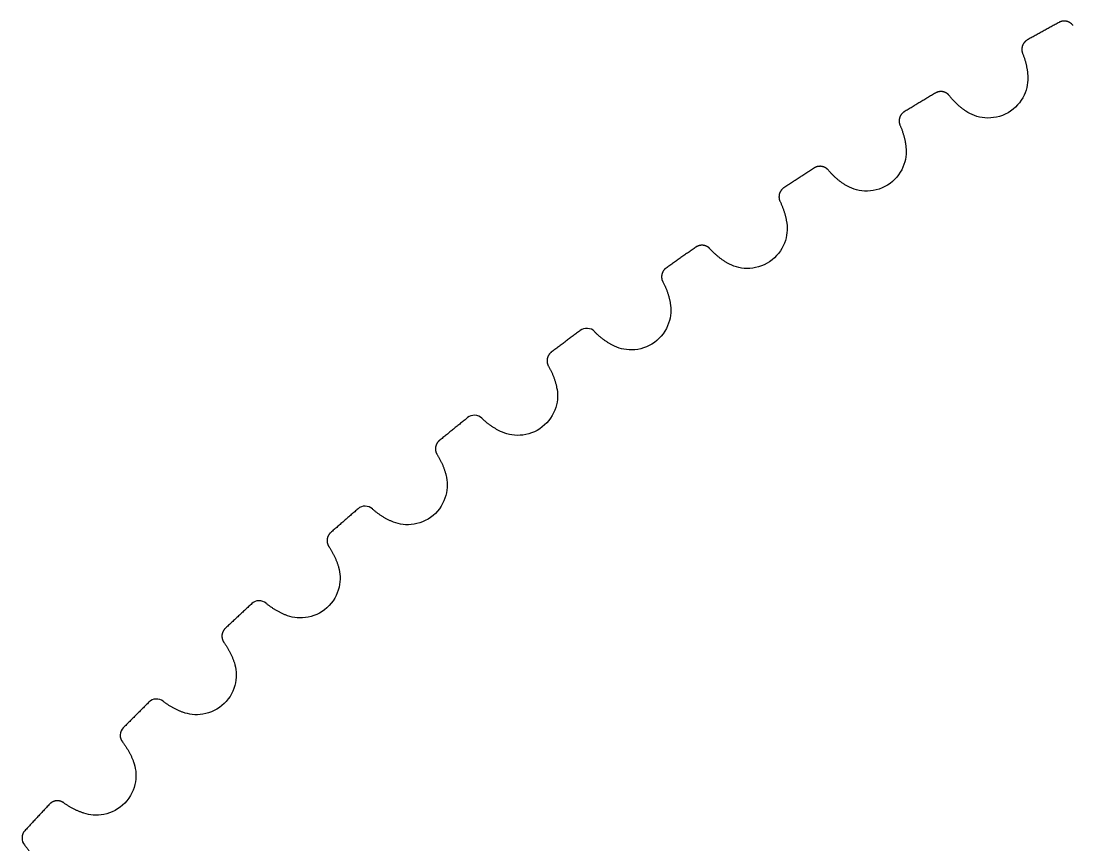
# Model space of a CAD drawing. Extents: x -57 to 57, y -57 to 57.
# Drawn here: x -41.94 to -27.24, y 38.52 to 50.03 of the extents above; entities that cross this region are included whole.
import ezdxf

# ---------------------------------------------------------------- set-up
doc = ezdxf.new("R2010")
doc.units = 0
doc.layers.add('Cut', color=7, linetype='CONTINUOUS')

msp = doc.modelspace()

# ---------------------------------------------------------------- linework, layer by layer
at = {"layer": 'Cut'}
for p, q in [((-27.4319, 50.0125), (-27.4319, 50.0125, 3)), ((-27.4319, 50.0125), (-27.4319, 50.0125, 3)), ((-27.238, 49.9686), (-27.238, 49.9686, 3)), ((-27.238, 49.9686), (-27.238, 49.9686, 3)), ((-27.8763, 49.7662), (-27.8763, 49.7662, 3)), ((-27.8763, 49.7662), (-27.8763, 49.7662, 3)), ((-27.9418, 49.5785), (-27.9418, 49.5785, 3)), ((-27.9418, 49.5785), (-27.9418, 49.5785, 3)), ((-27.8697, 49.2696), (-27.8697, 49.2696, 3)), ((-27.8697, 49.2696), (-27.8697, 49.2696, 3)), ((-29.1606, 49.0247), (-29.1606, 49.0247, 3)), ((-29.1606, 49.0247), (-29.1606, 49.0247, 3)), ((-28.9653, 48.9876), (-28.9653, 48.9876, 3)), ((-28.9653, 48.9876), (-28.9653, 48.9876, 3)), ((-29.5962, 48.763), (-29.5962, 48.763, 3)), ((-29.5962, 48.763), (-29.5962, 48.763, 3)), ((-28.7338, 48.7707), (-28.7338, 48.7707, 3)), ((-28.7338, 48.7707), (-28.7338, 48.7707, 3)), ((-29.6551, 48.5731), (-29.6551, 48.5731, 3)), ((-29.6551, 48.5731), (-29.6551, 48.5731, 3)), ((-29.5723, 48.2669), (-29.5723, 48.2669, 3)), ((-29.5723, 48.2669), (-29.5723, 48.2669, 3)), ((-30.8538, 47.9772), (-30.8538, 47.9772, 3)), ((-30.8538, 47.9772), (-30.8538, 47.9772, 3)), ((-30.6573, 47.9469), (-30.6573, 47.9469, 3)), ((-30.6573, 47.9469), (-30.6573, 47.9469, 3)), ((-31.2799, 47.7004), (-31.2799, 47.7004, 3)), ((-31.2799, 47.7004), (-31.2799, 47.7004, 3)), ((-30.4184, 47.7382), (-30.4184, 47.7382, 3)), ((-30.4184, 47.7382), (-30.4184, 47.7382, 3)), ((-31.3322, 47.5086), (-31.3322, 47.5086, 3)), ((-31.3322, 47.5086), (-31.3322, 47.5086, 3)), ((-31.2387, 47.2055), (-31.2387, 47.2055, 3)), ((-31.2387, 47.2055), (-31.2387, 47.2055, 3)), ((-32.5094, 46.8712), (-32.5094, 46.8712, 3)), ((-32.5094, 46.8712), (-32.5094, 46.8712, 3)), ((-32.312, 46.8478), (-32.312, 46.8478, 3)), ((-32.312, 46.8478), (-32.312, 46.8478, 3)), ((-32.0659, 46.6475), (-32.0659, 46.6475, 3)), ((-32.0659, 46.6475), (-32.0659, 46.6475, 3)), ((-32.9256, 46.5797), (-32.9256, 46.5797, 3)), ((-32.9256, 46.5797), (-32.9256, 46.5797, 3)), ((-32.9711, 46.3862), (-32.9711, 46.3862, 3)), ((-32.9711, 46.3862), (-32.9711, 46.3862, 3)), ((-32.8671, 46.0865), (-32.8671, 46.0865, 3)), ((-32.8671, 46.0865), (-32.8671, 46.0865, 3)), ((-34.1254, 45.708), (-34.1254, 45.708, 3)), ((-34.1254, 45.708), (-34.1254, 45.708, 3)), ((-33.9272, 45.6915), (-33.9272, 45.6915, 3)), ((-33.9272, 45.6915), (-33.9272, 45.6915, 3)), ((-33.6743, 45.5), (-33.6743, 45.5, 3)), ((-33.6743, 45.5), (-33.6743, 45.5, 3)), ((-34.5312, 45.4022), (-34.5312, 45.4022, 3)), ((-34.5312, 45.4022), (-34.5312, 45.4022, 3)), ((-34.5699, 45.2073), (-34.5699, 45.2073, 3)), ((-34.5699, 45.2073), (-34.5699, 45.2073, 3)), ((-34.4555, 44.9114), (-34.4555, 44.9114, 3)), ((-34.4555, 44.9114), (-34.4555, 44.9114, 3)), ((-35.6998, 44.4892), (-35.6998, 44.4892, 3)), ((-35.6998, 44.4892), (-35.6998, 44.4892, 3)), ((-35.5012, 44.4797), (-35.5012, 44.4797, 3)), ((-35.5012, 44.4797), (-35.5012, 44.4797, 3)), ((-35.2418, 44.2971), (-35.2418, 44.2971, 3)), ((-35.2418, 44.2971), (-35.2418, 44.2971, 3)), ((-36.0946, 44.1695), (-36.0946, 44.1695, 3)), ((-36.0946, 44.1695), (-36.0946, 44.1695, 3)), ((-36.1266, 43.9732), (-36.1266, 43.9732, 3)), ((-36.1266, 43.9732), (-36.1266, 43.9732, 3)), ((-36.0019, 43.6815), (-36.0019, 43.6815, 3)), ((-36.0019, 43.6815), (-36.0019, 43.6815, 3)), ((-37.2307, 43.2162), (-37.2307, 43.2162, 3)), ((-37.2307, 43.2162), (-37.2307, 43.2162, 3)), ((-37.0319, 43.2136), (-37.0319, 43.2136, 3)), ((-37.0319, 43.2136), (-37.0319, 43.2136, 3)), ((-36.7662, 43.0402), (-36.7662, 43.0402, 3)), ((-36.7662, 43.0402), (-36.7662, 43.0402, 3)), ((-37.6141, 42.8829), (-37.6141, 42.8829, 3)), ((-37.6141, 42.8829), (-37.6141, 42.8829, 3)), ((-37.6392, 42.6857), (-37.6392, 42.6857, 3)), ((-37.6392, 42.6857), (-37.6392, 42.6857, 3)), ((-37.5044, 42.3985), (-37.5044, 42.3985, 3)), ((-37.5044, 42.3985), (-37.5044, 42.3985, 3)), ((-38.7162, 41.8906), (-38.7162, 41.8906, 3)), ((-38.7162, 41.8906), (-38.7162, 41.8906, 3)), ((-38.5174, 41.8949), (-38.5174, 41.8949, 3)), ((-38.5174, 41.8949), (-38.5174, 41.8949, 3)), ((-38.2459, 41.7308), (-38.2459, 41.7308, 3)), ((-38.2459, 41.7308), (-38.2459, 41.7308, 3)), ((-39.0878, 41.544), (-39.0878, 41.544, 3)), ((-39.0878, 41.544), (-39.0878, 41.544, 3)), ((-39.106, 41.3461), (-39.106, 41.3461, 3)), ((-39.106, 41.3461), (-39.106, 41.3461, 3)), ((-38.9613, 41.0638), (-38.9613, 41.0638, 3)), ((-38.9613, 41.0638), (-38.9613, 41.0638, 3)), ((-40.1546, 40.5139), (-40.1546, 40.5139, 3)), ((-40.1546, 40.5139), (-40.1546, 40.5139, 3)), ((-39.9561, 40.5251), (-39.9561, 40.5251, 3)), ((-39.9561, 40.5251), (-39.9561, 40.5251, 3)), ((-39.679, 40.3707), (-39.679, 40.3707, 3)), ((-39.679, 40.3707), (-39.679, 40.3707, 3)), ((-40.5139, 40.1546), (-40.5139, 40.1546, 3)), ((-40.5139, 40.1546), (-40.5139, 40.1546, 3)), ((-40.5251, 39.9561), (-40.5251, 39.9561, 3)), ((-40.5251, 39.9561), (-40.5251, 39.9561, 3)), ((-40.3707, 39.679), (-40.3707, 39.679, 3)), ((-40.3707, 39.679), (-40.3707, 39.679, 3)), ((-41.544, 39.0878), (-41.544, 39.0878, 3)), ((-41.544, 39.0878), (-41.544, 39.0878, 3)), ((-41.3461, 39.106), (-41.3461, 39.106, 3)), ((-41.3461, 39.106), (-41.3461, 39.106, 3)), ((-41.0638, 38.9613), (-41.0638, 38.9613, 3)), ((-41.0638, 38.9613), (-41.0638, 38.9613, 3)), ((-41.8906, 38.7162), (-41.8906, 38.7162, 3)), ((-41.8906, 38.7162), (-41.8906, 38.7162, 3)), ((-41.8949, 38.5174), (-41.8949, 38.5174, 3)), ((-41.8949, 38.5174), (-41.8949, 38.5174, 3))]:
    msp.add_line(p, q, dxfattribs=at)
for points, degree in [([(-27.4319, 50.0125), (-27.8763, 49.7662)], 1), ([(-27.4319, 50.0125, 3), (-27.8763, 49.7662, 3)], 1), ([(-27.4319, 50.0125), (-27.8763, 49.7662)], 1), ([(-27.4319, 50.0125, 3), (-27.8763, 49.7662, 3)], 1), ([(-27.9418, 49.5785), (-27.8812, 49.4298), (-27.8697, 49.2696)], 2), ([(-27.9418, 49.5785, 3), (-27.8812, 49.4298, 3), (-27.8697, 49.2696, 3)], 2), ([(-27.9418, 49.5785), (-27.8812, 49.4298), (-27.8697, 49.2696)], 2), ([(-27.9418, 49.5785, 3), (-27.8812, 49.4298, 3), (-27.8697, 49.2696, 3)], 2), ([(-29.1606, 49.0247), (-29.5962, 48.763)], 1), ([(-29.1606, 49.0247, 3), (-29.5962, 48.763, 3)], 1), ([(-29.1606, 49.0247), (-29.5962, 48.763)], 1), ([(-29.1606, 49.0247, 3), (-29.5962, 48.763, 3)], 1), ([(-28.7338, 48.7707), (-28.8669, 48.8607), (-28.9653, 48.9876)], 2), ([(-28.7338, 48.7707, 3), (-28.8669, 48.8607, 3), (-28.9653, 48.9876, 3)], 2), ([(-28.7338, 48.7707), (-28.8669, 48.8607), (-28.9653, 48.9876)], 2), ([(-28.7338, 48.7707, 3), (-28.8669, 48.8607, 3), (-28.9653, 48.9876, 3)], 2), ([(-29.6551, 48.5731), (-29.5893, 48.4266), (-29.5723, 48.2669)], 2), ([(-29.6551, 48.5731, 3), (-29.5893, 48.4266, 3), (-29.5723, 48.2669, 3)], 2), ([(-29.6551, 48.5731), (-29.5893, 48.4266), (-29.5723, 48.2669)], 2), ([(-29.6551, 48.5731, 3), (-29.5893, 48.4266, 3), (-29.5723, 48.2669, 3)], 2), ([(-30.8538, 47.9772), (-31.2799, 47.7004)], 1), ([(-30.8538, 47.9772, 3), (-31.2799, 47.7004, 3)], 1), ([(-30.8538, 47.9772), (-31.2799, 47.7004)], 1), ([(-30.8538, 47.9772, 3), (-31.2799, 47.7004, 3)], 1), ([(-30.4184, 47.7382), (-30.5545, 47.8235), (-30.6573, 47.9469)], 2), ([(-30.4184, 47.7382, 3), (-30.5545, 47.8235, 3), (-30.6573, 47.9469, 3)], 2), ([(-30.4184, 47.7382), (-30.5545, 47.8235), (-30.6573, 47.9469)], 2), ([(-30.4184, 47.7382, 3), (-30.5545, 47.8235, 3), (-30.6573, 47.9469, 3)], 2), ([(-31.3322, 47.5086), (-31.2613, 47.3645), (-31.2387, 47.2055)], 2), ([(-31.3322, 47.5086, 3), (-31.2613, 47.3645, 3), (-31.2387, 47.2055, 3)], 2), ([(-31.3322, 47.5086), (-31.2613, 47.3645), (-31.2387, 47.2055)], 2), ([(-31.3322, 47.5086, 3), (-31.2613, 47.3645, 3), (-31.2387, 47.2055, 3)], 2), ([(-32.5094, 46.8712), (-32.9256, 46.5797)], 1), ([(-32.5094, 46.8712, 3), (-32.9256, 46.5797, 3)], 1), ([(-32.5094, 46.8712), (-32.9256, 46.5797)], 1), ([(-32.5094, 46.8712, 3), (-32.9256, 46.5797, 3)], 1), ([(-32.0659, 46.6475), (-32.2049, 46.728), (-32.312, 46.8478)], 2), ([(-32.0659, 46.6475, 3), (-32.2049, 46.728, 3), (-32.312, 46.8478, 3)], 2), ([(-32.0659, 46.6475), (-32.2049, 46.728), (-32.312, 46.8478)], 2), ([(-32.0659, 46.6475, 3), (-32.2049, 46.728, 3), (-32.312, 46.8478, 3)], 2), ([(-32.9711, 46.3862), (-32.8952, 46.2446), (-32.8671, 46.0865)], 2), ([(-32.9711, 46.3862, 3), (-32.8952, 46.2446, 3), (-32.8671, 46.0865, 3)], 2), ([(-32.9711, 46.3862), (-32.8952, 46.2446), (-32.8671, 46.0865)], 2), ([(-32.9711, 46.3862, 3), (-32.8952, 46.2446, 3), (-32.8671, 46.0865, 3)], 2), ([(-33.9272, 45.6915), (-33.9711, 45.7446), (-34.0733, 45.7531), (-34.1254, 45.708)], 3), ([(-33.9272, 45.6915, 3), (-33.9711, 45.7446, 3), (-34.0733, 45.7531, 3), (-34.1254, 45.708, 3)], 3), ([(-33.9272, 45.6915), (-33.9711, 45.7446), (-34.0733, 45.7531), (-34.1254, 45.708)], 3), ([(-33.9272, 45.6915, 3), (-33.9711, 45.7446, 3), (-34.0733, 45.7531, 3), (-34.1254, 45.708, 3)], 3), ([(-34.1254, 45.708), (-34.5312, 45.4022)], 1), ([(-34.1254, 45.708, 3), (-34.5312, 45.4022, 3)], 1), ([(-34.1254, 45.708), (-34.5312, 45.4022)], 1), ([(-34.1254, 45.708, 3), (-34.5312, 45.4022, 3)], 1), ([(-33.6743, 45.5), (-33.8161, 45.5756), (-33.9272, 45.6915)], 2), ([(-33.6743, 45.5, 3), (-33.8161, 45.5756, 3), (-33.9272, 45.6915, 3)], 2), ([(-33.6743, 45.5), (-33.8161, 45.5756), (-33.9272, 45.6915)], 2), ([(-33.6743, 45.5, 3), (-33.8161, 45.5756, 3), (-33.9272, 45.6915, 3)], 2), ([(-34.5699, 45.2073), (-34.4891, 45.0684), (-34.4555, 44.9114)], 2), ([(-34.5699, 45.2073, 3), (-34.4891, 45.0684, 3), (-34.4555, 44.9114, 3)], 2), ([(-34.5699, 45.2073), (-34.4891, 45.0684), (-34.4555, 44.9114)], 2), ([(-34.5699, 45.2073, 3), (-34.4891, 45.0684, 3), (-34.4555, 44.9114, 3)], 2), ([(-35.6998, 44.4892), (-36.0946, 44.1695)], 1), ([(-35.6998, 44.4892, 3), (-36.0946, 44.1695, 3)], 1), ([(-35.6998, 44.4892), (-36.0946, 44.1695)], 1), ([(-35.6998, 44.4892, 3), (-36.0946, 44.1695, 3)], 1), ([(-35.5012, 44.4797), (-35.5469, 44.5312), (-35.6493, 44.5361), (-35.6998, 44.4892)], 3), ([(-35.5012, 44.4797, 3), (-35.5469, 44.5312, 3), (-35.6493, 44.5361, 3), (-35.6998, 44.4892, 3)], 3), ([(-35.5012, 44.4797), (-35.5469, 44.5312), (-35.6493, 44.5361), (-35.6998, 44.4892)], 3), ([(-35.5012, 44.4797, 3), (-35.5469, 44.5312, 3), (-35.6493, 44.5361, 3), (-35.6998, 44.4892, 3)], 3), ([(-35.2418, 44.2971), (-35.386, 44.3677), (-35.5012, 44.4797)], 2), ([(-35.2418, 44.2971, 3), (-35.386, 44.3677, 3), (-35.5012, 44.4797, 3)], 2), ([(-35.2418, 44.2971), (-35.386, 44.3677), (-35.5012, 44.4797)], 2), ([(-35.2418, 44.2971, 3), (-35.386, 44.3677, 3), (-35.5012, 44.4797, 3)], 2), ([(-36.1266, 43.9732), (-36.041, 43.8373), (-36.0019, 43.6815)], 2), ([(-36.1266, 43.9732, 3), (-36.041, 43.8373, 3), (-36.0019, 43.6815, 3)], 2), ([(-36.1266, 43.9732), (-36.041, 43.8373), (-36.0019, 43.6815)], 2), ([(-36.1266, 43.9732, 3), (-36.041, 43.8373, 3), (-36.0019, 43.6815, 3)], 2), ([(-37.0319, 43.2136), (-37.0793, 43.2635), (-37.1819, 43.2648), (-37.2307, 43.2162)], 3), ([(-37.0319, 43.2136, 3), (-37.0793, 43.2635, 3), (-37.1819, 43.2648, 3), (-37.2307, 43.2162, 3)], 3), ([(-37.0319, 43.2136), (-37.0793, 43.2635), (-37.1819, 43.2648), (-37.2307, 43.2162)], 3), ([(-37.0319, 43.2136, 3), (-37.0793, 43.2635, 3), (-37.1819, 43.2648, 3), (-37.2307, 43.2162, 3)], 3), ([(-37.2307, 43.2162), (-37.6141, 42.8829)], 1), ([(-37.2307, 43.2162, 3), (-37.6141, 42.8829, 3)], 1), ([(-37.2307, 43.2162), (-37.6141, 42.8829)], 1), ([(-37.2307, 43.2162, 3), (-37.6141, 42.8829, 3)], 1), ([(-36.7662, 43.0402), (-36.9129, 43.1057), (-37.0319, 43.2136)], 2), ([(-36.7662, 43.0402, 3), (-36.9129, 43.1057, 3), (-37.0319, 43.2136, 3)], 2), ([(-36.7662, 43.0402), (-36.9129, 43.1057), (-37.0319, 43.2136)], 2), ([(-36.7662, 43.0402, 3), (-36.9129, 43.1057, 3), (-37.0319, 43.2136, 3)], 2), ([(-37.6392, 42.6857), (-37.5489, 42.5528), (-37.5044, 42.3985)], 2), ([(-37.6392, 42.6857, 3), (-37.5489, 42.5528, 3), (-37.5044, 42.3985, 3)], 2), ([(-37.6392, 42.6857), (-37.5489, 42.5528), (-37.5044, 42.3985)], 2), ([(-37.6392, 42.6857, 3), (-37.5489, 42.5528, 3), (-37.5044, 42.3985, 3)], 2), ([(-38.5174, 41.8949), (-38.5666, 41.9431), (-38.6692, 41.9408), (-38.7162, 41.8906)], 3), ([(-38.5174, 41.8949, 3), (-38.5666, 41.9431, 3), (-38.6692, 41.9408, 3), (-38.7162, 41.8906, 3)], 3), ([(-38.5174, 41.8949), (-38.5666, 41.9431), (-38.6692, 41.9408), (-38.7162, 41.8906)], 3), ([(-38.5174, 41.8949, 3), (-38.5666, 41.9431, 3), (-38.6692, 41.9408, 3), (-38.7162, 41.8906, 3)], 3), ([(-38.7162, 41.8906), (-39.0878, 41.544)], 1), ([(-38.7162, 41.8906, 3), (-39.0878, 41.544, 3)], 1), ([(-38.7162, 41.8906), (-39.0878, 41.544)], 1), ([(-38.7162, 41.8906, 3), (-39.0878, 41.544, 3)], 1), ([(-38.2459, 41.7308), (-38.3948, 41.7912), (-38.5174, 41.8949)], 2), ([(-38.2459, 41.7308, 3), (-38.3948, 41.7912, 3), (-38.5174, 41.8949, 3)], 2), ([(-38.2459, 41.7308), (-38.3948, 41.7912), (-38.5174, 41.8949)], 2), ([(-38.2459, 41.7308, 3), (-38.3948, 41.7912, 3), (-38.5174, 41.8949, 3)], 2), ([(-39.106, 41.3461), (-39.0111, 41.2164), (-38.9613, 41.0638)], 2), ([(-39.106, 41.3461, 3), (-39.0111, 41.2164, 3), (-38.9613, 41.0638, 3)], 2), ([(-39.106, 41.3461), (-39.0111, 41.2164), (-38.9613, 41.0638)], 2), ([(-39.106, 41.3461, 3), (-39.0111, 41.2164, 3), (-38.9613, 41.0638, 3)], 2), ([(-40.1546, 40.5139), (-40.5139, 40.1546)], 1), ([(-40.1546, 40.5139, 3), (-40.5139, 40.1546, 3)], 1), ([(-40.1546, 40.5139), (-40.5139, 40.1546)], 1), ([(-40.1546, 40.5139, 3), (-40.5139, 40.1546, 3)], 1), ([(-39.9561, 40.5251), (-40.0069, 40.5716), (-40.1093, 40.5658), (-40.1546, 40.5139)], 3), ([(-39.9561, 40.5251, 3), (-40.0069, 40.5716, 3), (-40.1093, 40.5658, 3), (-40.1546, 40.5139, 3)], 3), ([(-39.9561, 40.5251), (-40.0069, 40.5716), (-40.1093, 40.5658), (-40.1546, 40.5139)], 3), ([(-39.9561, 40.5251, 3), (-40.0069, 40.5716, 3), (-40.1093, 40.5658, 3), (-40.1546, 40.5139, 3)], 3), ([(-39.679, 40.3707), (-39.8299, 40.4258), (-39.9561, 40.5251)], 2), ([(-39.679, 40.3707, 3), (-39.8299, 40.4258, 3), (-39.9561, 40.5251, 3)], 2), ([(-39.679, 40.3707), (-39.8299, 40.4258), (-39.9561, 40.5251)], 2), ([(-39.679, 40.3707, 3), (-39.8299, 40.4258, 3), (-39.9561, 40.5251, 3)], 2), ([(-40.5139, 40.1546), (-40.5658, 40.1093), (-40.5716, 40.0069), (-40.5251, 39.9561)], 3), ([(-40.5139, 40.1546, 3), (-40.5658, 40.1093, 3), (-40.5716, 40.0069, 3), (-40.5251, 39.9561, 3)], 3), ([(-40.5139, 40.1546), (-40.5658, 40.1093), (-40.5716, 40.0069), (-40.5251, 39.9561)], 3), ([(-40.5139, 40.1546, 3), (-40.5658, 40.1093, 3), (-40.5716, 40.0069, 3), (-40.5251, 39.9561, 3)], 3), ([(-40.5251, 39.9561), (-40.4258, 39.8299), (-40.3707, 39.679)], 2), ([(-40.5251, 39.9561, 3), (-40.4258, 39.8299, 3), (-40.3707, 39.679, 3)], 2), ([(-40.5251, 39.9561), (-40.4258, 39.8299), (-40.3707, 39.679)], 2), ([(-40.5251, 39.9561, 3), (-40.4258, 39.8299, 3), (-40.3707, 39.679, 3)], 2), ([(-41.544, 39.0878), (-41.8906, 38.7162)], 1), ([(-41.544, 39.0878, 3), (-41.8906, 38.7162, 3)], 1), ([(-41.544, 39.0878), (-41.8906, 38.7162)], 1), ([(-41.544, 39.0878, 3), (-41.8906, 38.7162, 3)], 1), ([(-41.0638, 38.9613), (-41.2164, 39.0111), (-41.3461, 39.106)], 2), ([(-41.0638, 38.9613, 3), (-41.2164, 39.0111, 3), (-41.3461, 39.106, 3)], 2), ([(-41.0638, 38.9613), (-41.2164, 39.0111), (-41.3461, 39.106)], 2), ([(-41.0638, 38.9613, 3), (-41.2164, 39.0111, 3), (-41.3461, 39.106, 3)], 2), ([(-41.8906, 38.7162), (-41.9408, 38.6692), (-41.9431, 38.5666), (-41.8949, 38.5174)], 3), ([(-41.8906, 38.7162, 3), (-41.9408, 38.6692, 3), (-41.9431, 38.5666, 3), (-41.8949, 38.5174, 3)], 3), ([(-41.8906, 38.7162), (-41.9408, 38.6692), (-41.9431, 38.5666), (-41.8949, 38.5174)], 3), ([(-41.8906, 38.7162, 3), (-41.9408, 38.6692, 3), (-41.9431, 38.5666, 3), (-41.8949, 38.5174, 3)], 3), ([(-41.8949, 38.5174), (-41.7912, 38.3948), (-41.7308, 38.2459)], 2), ([(-41.8949, 38.5174, 3), (-41.7912, 38.3948, 3), (-41.7308, 38.2459, 3)], 2), ([(-41.8949, 38.5174), (-41.7912, 38.3948), (-41.7308, 38.2459)], 2), ([(-41.8949, 38.5174, 3), (-41.7912, 38.3948, 3), (-41.7308, 38.2459, 3)], 2)]:
    msp.add_open_spline(points, degree=degree, dxfattribs=at)
for points, degree, knots in [([(-27.238, 49.9686), (-27.2686, 50.0121), (-27.3267, 50.0273), (-27.3856, 50.0386), (-27.4319, 50.0125)], 2, [0, 0, 0, 0.724386, 0.724386, 1.44877, 1.44877, 1.44877]), ([(-27.238, 49.9686, 3), (-27.2686, 50.0121, 3), (-27.3267, 50.0273, 3), (-27.3856, 50.0386, 3), (-27.4319, 50.0125, 3)], 2, [0, 0, 0, 0.724386, 0.724386, 1.44877, 1.44877, 1.44877]), ([(-27.238, 49.9686), (-27.2686, 50.0121), (-27.3267, 50.0273), (-27.3856, 50.0386), (-27.4319, 50.0125)], 2, [0, 0, 0, 0.724386, 0.724386, 1.44877, 1.44877, 1.44877]), ([(-27.238, 49.9686, 3), (-27.2686, 50.0121, 3), (-27.3267, 50.0273, 3), (-27.3856, 50.0386, 3), (-27.4319, 50.0125, 3)], 2, [0, 0, 0, 0.724386, 0.724386, 1.44877, 1.44877, 1.44877]), ([(-27.8763, 49.7662), (-27.923, 49.7407), (-27.9447, 49.6848), (-27.9625, 49.6275), (-27.9418, 49.5785)], 2, [0, 0, 0, 0.724386, 0.724386, 1.44877, 1.44877, 1.44877]), ([(-27.8763, 49.7662, 3), (-27.923, 49.7407, 3), (-27.9447, 49.6848, 3), (-27.9625, 49.6275, 3), (-27.9418, 49.5785, 3)], 2, [0, 0, 0, 0.724386, 0.724386, 1.44877, 1.44877, 1.44877]), ([(-27.8763, 49.7662), (-27.923, 49.7407), (-27.9447, 49.6848), (-27.9625, 49.6275), (-27.9418, 49.5785)], 2, [0, 0, 0, 0.724386, 0.724386, 1.44877, 1.44877, 1.44877]), ([(-27.8763, 49.7662, 3), (-27.923, 49.7407, 3), (-27.9447, 49.6848, 3), (-27.9625, 49.6275, 3), (-27.9418, 49.5785, 3)], 2, [0, 0, 0, 0.724386, 0.724386, 1.44877, 1.44877, 1.44877]), ([(-27.8697, 49.2696), (-27.8638, 49.187), (-27.8763, 49.0893), (-27.9216, 48.9936), (-27.9659, 48.8983), (-28.0451, 48.8077), (-28.1459, 48.7501), (-28.2461, 48.6916), (-28.3642, 48.6684), (-28.4689, 48.6776), (-28.5744, 48.6863), (-28.6653, 48.7243), (-28.7338, 48.7707)], 3, [0, 0, 0, 0, 0.558599, 0.558599, 0.558599, 1.1172, 1.1172, 1.1172, 1.6758, 1.6758, 1.6758, 2.2344, 2.2344, 2.2344, 2.2344]), ([(-27.8697, 49.2696, 3), (-27.8638, 49.187, 3), (-27.8763, 49.0893, 3), (-27.9216, 48.9936, 3), (-27.9659, 48.8983, 3), (-28.0451, 48.8077, 3), (-28.1459, 48.7501, 3), (-28.2461, 48.6916, 3), (-28.3642, 48.6684, 3), (-28.4689, 48.6776, 3), (-28.5744, 48.6863, 3), (-28.6653, 48.7243, 3), (-28.7338, 48.7707, 3)], 3, [0, 0, 0, 0, 0.558599, 0.558599, 0.558599, 1.1172, 1.1172, 1.1172, 1.6758, 1.6758, 1.6758, 2.2344, 2.2344, 2.2344, 2.2344]), ([(-27.8697, 49.2696), (-27.8638, 49.187), (-27.8763, 49.0893), (-27.9216, 48.9936), (-27.9659, 48.8983), (-28.0451, 48.8077), (-28.1459, 48.7501), (-28.2461, 48.6916), (-28.3642, 48.6684), (-28.4689, 48.6776), (-28.5744, 48.6863), (-28.6653, 48.7243), (-28.7338, 48.7707)], 3, [0, 0, 0, 0, 0.558599, 0.558599, 0.558599, 1.1172, 1.1172, 1.1172, 1.6758, 1.6758, 1.6758, 2.2344, 2.2344, 2.2344, 2.2344]), ([(-27.8697, 49.2696, 3), (-27.8638, 49.187, 3), (-27.8763, 49.0893, 3), (-27.9216, 48.9936, 3), (-27.9659, 48.8983, 3), (-28.0451, 48.8077, 3), (-28.1459, 48.7501, 3), (-28.2461, 48.6916, 3), (-28.3642, 48.6684, 3), (-28.4689, 48.6776, 3), (-28.5744, 48.6863, 3), (-28.6653, 48.7243, 3), (-28.7338, 48.7707, 3)], 3, [0, 0, 0, 0, 0.558599, 0.558599, 0.558599, 1.1172, 1.1172, 1.1172, 1.6758, 1.6758, 1.6758, 2.2344, 2.2344, 2.2344, 2.2344]), ([(-28.9653, 48.9876), (-28.9974, 49.03), (-29.0559, 49.0432), (-29.1152, 49.0524), (-29.1606, 49.0247)], 2, [0, 0, 0, 0.724386, 0.724386, 1.44877, 1.44877, 1.44877]), ([(-28.9653, 48.9876, 3), (-28.9974, 49.03, 3), (-29.0559, 49.0432, 3), (-29.1152, 49.0524, 3), (-29.1606, 49.0247, 3)], 2, [0, 0, 0, 0.724386, 0.724386, 1.44877, 1.44877, 1.44877]), ([(-28.9653, 48.9876), (-28.9974, 49.03), (-29.0559, 49.0432), (-29.1152, 49.0524), (-29.1606, 49.0247)], 2, [0, 0, 0, 0.724386, 0.724386, 1.44877, 1.44877, 1.44877]), ([(-28.9653, 48.9876, 3), (-28.9974, 49.03, 3), (-29.0559, 49.0432, 3), (-29.1152, 49.0524, 3), (-29.1606, 49.0247, 3)], 2, [0, 0, 0, 0.724386, 0.724386, 1.44877, 1.44877, 1.44877]), ([(-29.5962, 48.763), (-29.6419, 48.7359), (-29.6616, 48.6792), (-29.6774, 48.6214), (-29.6551, 48.5731)], 2, [0, 0, 0, 0.724386, 0.724386, 1.44877, 1.44877, 1.44877]), ([(-29.5962, 48.763, 3), (-29.6419, 48.7359, 3), (-29.6616, 48.6792, 3), (-29.6774, 48.6214, 3), (-29.6551, 48.5731, 3)], 2, [0, 0, 0, 0.724386, 0.724386, 1.44877, 1.44877, 1.44877]), ([(-29.5962, 48.763), (-29.6419, 48.7359), (-29.6616, 48.6792), (-29.6774, 48.6214), (-29.6551, 48.5731)], 2, [0, 0, 0, 0.724386, 0.724386, 1.44877, 1.44877, 1.44877]), ([(-29.5962, 48.763, 3), (-29.6419, 48.7359, 3), (-29.6616, 48.6792, 3), (-29.6774, 48.6214, 3), (-29.6551, 48.5731, 3)], 2, [0, 0, 0, 0.724386, 0.724386, 1.44877, 1.44877, 1.44877]), ([(-29.5723, 48.2669), (-29.5634, 48.1846), (-29.5725, 48.0865), (-29.6144, 47.9893), (-29.6554, 47.8925), (-29.7314, 47.7992), (-29.8301, 47.7381), (-29.9282, 47.6762), (-30.0454, 47.6488), (-30.1504, 47.6544), (-30.2561, 47.6594), (-30.3483, 47.6942), (-30.4184, 47.7382)], 3, [0, 0, 0, 0, 0.558599, 0.558599, 0.558599, 1.1172, 1.1172, 1.1172, 1.6758, 1.6758, 1.6758, 2.2344, 2.2344, 2.2344, 2.2344]), ([(-29.5723, 48.2669, 3), (-29.5634, 48.1846, 3), (-29.5725, 48.0865, 3), (-29.6144, 47.9893, 3), (-29.6554, 47.8925, 3), (-29.7314, 47.7992, 3), (-29.8301, 47.7381, 3), (-29.9282, 47.6762, 3), (-30.0454, 47.6488, 3), (-30.1504, 47.6544, 3), (-30.2561, 47.6594, 3), (-30.3483, 47.6942, 3), (-30.4184, 47.7382, 3)], 3, [0, 0, 0, 0, 0.558599, 0.558599, 0.558599, 1.1172, 1.1172, 1.1172, 1.6758, 1.6758, 1.6758, 2.2344, 2.2344, 2.2344, 2.2344]), ([(-29.5723, 48.2669), (-29.5634, 48.1846), (-29.5725, 48.0865), (-29.6144, 47.9893), (-29.6554, 47.8925), (-29.7314, 47.7992), (-29.8301, 47.7381), (-29.9282, 47.6762), (-30.0454, 47.6488), (-30.1504, 47.6544), (-30.2561, 47.6594), (-30.3483, 47.6942), (-30.4184, 47.7382)], 3, [0, 0, 0, 0, 0.558599, 0.558599, 0.558599, 1.1172, 1.1172, 1.1172, 1.6758, 1.6758, 1.6758, 2.2344, 2.2344, 2.2344, 2.2344]), ([(-29.5723, 48.2669, 3), (-29.5634, 48.1846, 3), (-29.5725, 48.0865, 3), (-29.6144, 47.9893, 3), (-29.6554, 47.8925, 3), (-29.7314, 47.7992, 3), (-29.8301, 47.7381, 3), (-29.9282, 47.6762, 3), (-30.0454, 47.6488, 3), (-30.1504, 47.6544, 3), (-30.2561, 47.6594, 3), (-30.3483, 47.6942, 3), (-30.4184, 47.7382, 3)], 3, [0, 0, 0, 0, 0.558599, 0.558599, 0.558599, 1.1172, 1.1172, 1.1172, 1.6758, 1.6758, 1.6758, 2.2344, 2.2344, 2.2344, 2.2344]), ([(-30.6573, 47.9469), (-30.6909, 47.9881), (-30.7498, 47.9992), (-30.8094, 48.0064), (-30.8538, 47.9772)], 2, [0, 0, 0, 0.724386, 0.724386, 1.44877, 1.44877, 1.44877]), ([(-30.6573, 47.9469, 3), (-30.6909, 47.9881, 3), (-30.7498, 47.9992, 3), (-30.8094, 48.0064, 3), (-30.8538, 47.9772, 3)], 2, [0, 0, 0, 0.724386, 0.724386, 1.44877, 1.44877, 1.44877]), ([(-30.6573, 47.9469), (-30.6909, 47.9881), (-30.7498, 47.9992), (-30.8094, 48.0064), (-30.8538, 47.9772)], 2, [0, 0, 0, 0.724386, 0.724386, 1.44877, 1.44877, 1.44877]), ([(-30.6573, 47.9469, 3), (-30.6909, 47.9881, 3), (-30.7498, 47.9992, 3), (-30.8094, 48.0064, 3), (-30.8538, 47.9772, 3)], 2, [0, 0, 0, 0.724386, 0.724386, 1.44877, 1.44877, 1.44877]), ([(-31.2799, 47.7004), (-31.3247, 47.6717), (-31.3424, 47.6144), (-31.3562, 47.556), (-31.3322, 47.5086)], 2, [0, 0, 0, 0.724386, 0.724386, 1.44877, 1.44877, 1.44877]), ([(-31.2799, 47.7004, 3), (-31.3247, 47.6717, 3), (-31.3424, 47.6144, 3), (-31.3562, 47.556, 3), (-31.3322, 47.5086, 3)], 2, [0, 0, 0, 0.724386, 0.724386, 1.44877, 1.44877, 1.44877]), ([(-31.2799, 47.7004), (-31.3247, 47.6717), (-31.3424, 47.6144), (-31.3562, 47.556), (-31.3322, 47.5086)], 2, [0, 0, 0, 0.724386, 0.724386, 1.44877, 1.44877, 1.44877]), ([(-31.2799, 47.7004, 3), (-31.3247, 47.6717, 3), (-31.3424, 47.6144, 3), (-31.3562, 47.556, 3), (-31.3322, 47.5086, 3)], 2, [0, 0, 0, 0.724386, 0.724386, 1.44877, 1.44877, 1.44877]), ([(-31.2387, 47.2055), (-31.227, 47.1235), (-31.2327, 47.0251), (-31.2712, 46.9266), (-31.3088, 46.8284), (-31.3814, 46.7324), (-31.478, 46.668), (-31.5739, 46.6026), (-31.69, 46.5712), (-31.7952, 46.5732), (-31.901, 46.5744), (-31.9943, 46.606), (-32.0659, 46.6475)], 3, [0, 0, 0, 0, 0.558599, 0.558599, 0.558599, 1.1172, 1.1172, 1.1172, 1.6758, 1.6758, 1.6758, 2.2344, 2.2344, 2.2344, 2.2344]), ([(-31.2387, 47.2055, 3), (-31.227, 47.1235, 3), (-31.2327, 47.0251, 3), (-31.2712, 46.9266, 3), (-31.3088, 46.8284, 3), (-31.3814, 46.7324, 3), (-31.478, 46.668, 3), (-31.5739, 46.6026, 3), (-31.69, 46.5712, 3), (-31.7952, 46.5732, 3), (-31.901, 46.5744, 3), (-31.9943, 46.606, 3), (-32.0659, 46.6475, 3)], 3, [0, 0, 0, 0, 0.558599, 0.558599, 0.558599, 1.1172, 1.1172, 1.1172, 1.6758, 1.6758, 1.6758, 2.2344, 2.2344, 2.2344, 2.2344]), ([(-31.2387, 47.2055), (-31.227, 47.1235), (-31.2327, 47.0251), (-31.2712, 46.9266), (-31.3088, 46.8284), (-31.3814, 46.7324), (-31.478, 46.668), (-31.5739, 46.6026), (-31.69, 46.5712), (-31.7952, 46.5732), (-31.901, 46.5744), (-31.9943, 46.606), (-32.0659, 46.6475)], 3, [0, 0, 0, 0, 0.558599, 0.558599, 0.558599, 1.1172, 1.1172, 1.1172, 1.6758, 1.6758, 1.6758, 2.2344, 2.2344, 2.2344, 2.2344]), ([(-31.2387, 47.2055, 3), (-31.227, 47.1235, 3), (-31.2327, 47.0251, 3), (-31.2712, 46.9266, 3), (-31.3088, 46.8284, 3), (-31.3814, 46.7324, 3), (-31.478, 46.668, 3), (-31.5739, 46.6026, 3), (-31.69, 46.5712, 3), (-31.7952, 46.5732, 3), (-31.901, 46.5744, 3), (-31.9943, 46.606, 3), (-32.0659, 46.6475, 3)], 3, [0, 0, 0, 0, 0.558599, 0.558599, 0.558599, 1.1172, 1.1172, 1.1172, 1.6758, 1.6758, 1.6758, 2.2344, 2.2344, 2.2344, 2.2344]), ([(-32.312, 46.8478), (-32.3469, 46.8878), (-32.4062, 46.8969), (-32.466, 46.9019), (-32.5094, 46.8712)], 2, [0, 0, 0, 0.724386, 0.724386, 1.44877, 1.44877, 1.44877]), ([(-32.312, 46.8478, 3), (-32.3469, 46.8878, 3), (-32.4062, 46.8969, 3), (-32.466, 46.9019, 3), (-32.5094, 46.8712, 3)], 2, [0, 0, 0, 0.724386, 0.724386, 1.44877, 1.44877, 1.44877]), ([(-32.312, 46.8478), (-32.3469, 46.8878), (-32.4062, 46.8969), (-32.466, 46.9019), (-32.5094, 46.8712)], 2, [0, 0, 0, 0.724386, 0.724386, 1.44877, 1.44877, 1.44877]), ([(-32.312, 46.8478, 3), (-32.3469, 46.8878, 3), (-32.4062, 46.8969, 3), (-32.466, 46.9019, 3), (-32.5094, 46.8712, 3)], 2, [0, 0, 0, 0.724386, 0.724386, 1.44877, 1.44877, 1.44877]), ([(-32.9256, 46.5797), (-32.9693, 46.5495), (-32.985, 46.4916), (-32.9968, 46.4327), (-32.9711, 46.3862)], 2, [0, 0, 0, 0.724386, 0.724386, 1.44877, 1.44877, 1.44877]), ([(-32.9256, 46.5797, 3), (-32.9693, 46.5495, 3), (-32.985, 46.4916, 3), (-32.9968, 46.4327, 3), (-32.9711, 46.3862, 3)], 2, [0, 0, 0, 0.724386, 0.724386, 1.44877, 1.44877, 1.44877]), ([(-32.9256, 46.5797), (-32.9693, 46.5495), (-32.985, 46.4916), (-32.9968, 46.4327), (-32.9711, 46.3862)], 2, [0, 0, 0, 0.724386, 0.724386, 1.44877, 1.44877, 1.44877]), ([(-32.9256, 46.5797, 3), (-32.9693, 46.5495, 3), (-32.985, 46.4916, 3), (-32.9968, 46.4327, 3), (-32.9711, 46.3862, 3)], 2, [0, 0, 0, 0.724386, 0.724386, 1.44877, 1.44877, 1.44877]), ([(-32.8671, 46.0865), (-32.8526, 46.005), (-32.8549, 45.9065), (-32.8899, 45.8066), (-32.924, 45.7072), (-32.9933, 45.6088), (-33.0875, 45.541), (-33.181, 45.4723), (-33.296, 45.4369), (-33.4012, 45.4352), (-33.507, 45.4327), (-33.6014, 45.461), (-33.6743, 45.5)], 3, [0, 0, 0, 0, 0.558599, 0.558599, 0.558599, 1.1172, 1.1172, 1.1172, 1.6758, 1.6758, 1.6758, 2.2344, 2.2344, 2.2344, 2.2344]), ([(-32.8671, 46.0865, 3), (-32.8526, 46.005, 3), (-32.8549, 45.9065, 3), (-32.8899, 45.8066, 3), (-32.924, 45.7072, 3), (-32.9933, 45.6088, 3), (-33.0875, 45.541, 3), (-33.181, 45.4723, 3), (-33.296, 45.4369, 3), (-33.4012, 45.4352, 3), (-33.507, 45.4327, 3), (-33.6014, 45.461, 3), (-33.6743, 45.5, 3)], 3, [0, 0, 0, 0, 0.558599, 0.558599, 0.558599, 1.1172, 1.1172, 1.1172, 1.6758, 1.6758, 1.6758, 2.2344, 2.2344, 2.2344, 2.2344]), ([(-32.8671, 46.0865), (-32.8526, 46.005), (-32.8549, 45.9065), (-32.8899, 45.8066), (-32.924, 45.7072), (-32.9933, 45.6088), (-33.0875, 45.541), (-33.181, 45.4723), (-33.296, 45.4369), (-33.4012, 45.4352), (-33.507, 45.4327), (-33.6014, 45.461), (-33.6743, 45.5)], 3, [0, 0, 0, 0, 0.558599, 0.558599, 0.558599, 1.1172, 1.1172, 1.1172, 1.6758, 1.6758, 1.6758, 2.2344, 2.2344, 2.2344, 2.2344]), ([(-32.8671, 46.0865, 3), (-32.8526, 46.005, 3), (-32.8549, 45.9065, 3), (-32.8899, 45.8066, 3), (-32.924, 45.7072, 3), (-32.9933, 45.6088, 3), (-33.0875, 45.541, 3), (-33.181, 45.4723, 3), (-33.296, 45.4369, 3), (-33.4012, 45.4352, 3), (-33.507, 45.4327, 3), (-33.6014, 45.461, 3), (-33.6743, 45.5, 3)], 3, [0, 0, 0, 0, 0.558599, 0.558599, 0.558599, 1.1172, 1.1172, 1.1172, 1.6758, 1.6758, 1.6758, 2.2344, 2.2344, 2.2344, 2.2344]), ([(-34.5312, 45.4022), (-34.5738, 45.3705), (-34.5875, 45.3121), (-34.5972, 45.2529), (-34.5699, 45.2073)], 2, [0, 0, 0, 0.724386, 0.724386, 1.44877, 1.44877, 1.44877]), ([(-34.5312, 45.4022, 3), (-34.5738, 45.3705, 3), (-34.5875, 45.3121, 3), (-34.5972, 45.2529, 3), (-34.5699, 45.2073, 3)], 2, [0, 0, 0, 0.724386, 0.724386, 1.44877, 1.44877, 1.44877]), ([(-34.5312, 45.4022), (-34.5738, 45.3705), (-34.5875, 45.3121), (-34.5972, 45.2529), (-34.5699, 45.2073)], 2, [0, 0, 0, 0.724386, 0.724386, 1.44877, 1.44877, 1.44877]), ([(-34.5312, 45.4022, 3), (-34.5738, 45.3705, 3), (-34.5875, 45.3121, 3), (-34.5972, 45.2529, 3), (-34.5699, 45.2073, 3)], 2, [0, 0, 0, 0.724386, 0.724386, 1.44877, 1.44877, 1.44877]), ([(-34.4555, 44.9114), (-34.4381, 44.8305), (-34.437, 44.7319), (-34.4685, 44.6309), (-34.4991, 44.5303), (-34.5649, 44.4295), (-34.6567, 44.3585), (-34.7478, 44.2866), (-34.8615, 44.2472), (-34.9665, 44.2418), (-35.0721, 44.2357), (-35.1675, 44.2606), (-35.2418, 44.2971)], 3, [0, 0, 0, 0, 0.558599, 0.558599, 0.558599, 1.1172, 1.1172, 1.1172, 1.6758, 1.6758, 1.6758, 2.2344, 2.2344, 2.2344, 2.2344]), ([(-34.4555, 44.9114, 3), (-34.4381, 44.8305, 3), (-34.437, 44.7319, 3), (-34.4685, 44.6309, 3), (-34.4991, 44.5303, 3), (-34.5649, 44.4295, 3), (-34.6567, 44.3585, 3), (-34.7478, 44.2866, 3), (-34.8615, 44.2472, 3), (-34.9665, 44.2418, 3), (-35.0721, 44.2357, 3), (-35.1675, 44.2606, 3), (-35.2418, 44.2971, 3)], 3, [0, 0, 0, 0, 0.558599, 0.558599, 0.558599, 1.1172, 1.1172, 1.1172, 1.6758, 1.6758, 1.6758, 2.2344, 2.2344, 2.2344, 2.2344]), ([(-34.4555, 44.9114), (-34.4381, 44.8305), (-34.437, 44.7319), (-34.4685, 44.6309), (-34.4991, 44.5303), (-34.5649, 44.4295), (-34.6567, 44.3585), (-34.7478, 44.2866), (-34.8615, 44.2472), (-34.9665, 44.2418), (-35.0721, 44.2357), (-35.1675, 44.2606), (-35.2418, 44.2971)], 3, [0, 0, 0, 0, 0.558599, 0.558599, 0.558599, 1.1172, 1.1172, 1.1172, 1.6758, 1.6758, 1.6758, 2.2344, 2.2344, 2.2344, 2.2344]), ([(-34.4555, 44.9114, 3), (-34.4381, 44.8305, 3), (-34.437, 44.7319, 3), (-34.4685, 44.6309, 3), (-34.4991, 44.5303, 3), (-34.5649, 44.4295, 3), (-34.6567, 44.3585, 3), (-34.7478, 44.2866, 3), (-34.8615, 44.2472, 3), (-34.9665, 44.2418, 3), (-35.0721, 44.2357, 3), (-35.1675, 44.2606, 3), (-35.2418, 44.2971, 3)], 3, [0, 0, 0, 0, 0.558599, 0.558599, 0.558599, 1.1172, 1.1172, 1.1172, 1.6758, 1.6758, 1.6758, 2.2344, 2.2344, 2.2344, 2.2344]), ([(-36.0946, 44.1695), (-36.1362, 44.1363), (-36.1478, 44.0774), (-36.1554, 44.0179), (-36.1266, 43.9732)], 2, [0, 0, 0, 0.724386, 0.724386, 1.44877, 1.44877, 1.44877]), ([(-36.0946, 44.1695, 3), (-36.1362, 44.1363, 3), (-36.1478, 44.0774, 3), (-36.1554, 44.0179, 3), (-36.1266, 43.9732, 3)], 2, [0, 0, 0, 0.724386, 0.724386, 1.44877, 1.44877, 1.44877]), ([(-36.0946, 44.1695), (-36.1362, 44.1363), (-36.1478, 44.0774), (-36.1554, 44.0179), (-36.1266, 43.9732)], 2, [0, 0, 0, 0.724386, 0.724386, 1.44877, 1.44877, 1.44877]), ([(-36.0946, 44.1695, 3), (-36.1362, 44.1363, 3), (-36.1478, 44.0774, 3), (-36.1554, 44.0179, 3), (-36.1266, 43.9732, 3)], 2, [0, 0, 0, 0.724386, 0.724386, 1.44877, 1.44877, 1.44877]), ([(-36.0019, 43.6815), (-35.9817, 43.6013), (-35.9771, 43.5028), (-36.0051, 43.4008), (-36.0322, 43.2992), (-36.0944, 43.1962), (-36.1837, 43.122), (-36.2722, 43.047), (-36.3844, 43.0036), (-36.4892, 42.9945), (-36.5946, 42.9847), (-36.6907, 43.0063), (-36.7662, 43.0402)], 3, [0, 0, 0, 0, 0.558599, 0.558599, 0.558599, 1.1172, 1.1172, 1.1172, 1.6758, 1.6758, 1.6758, 2.2344, 2.2344, 2.2344, 2.2344]), ([(-36.0019, 43.6815, 3), (-35.9817, 43.6013, 3), (-35.9771, 43.5028, 3), (-36.0051, 43.4008, 3), (-36.0322, 43.2992, 3), (-36.0944, 43.1962, 3), (-36.1837, 43.122, 3), (-36.2722, 43.047, 3), (-36.3844, 43.0036, 3), (-36.4892, 42.9945, 3), (-36.5946, 42.9847, 3), (-36.6907, 43.0063, 3), (-36.7662, 43.0402, 3)], 3, [0, 0, 0, 0, 0.558599, 0.558599, 0.558599, 1.1172, 1.1172, 1.1172, 1.6758, 1.6758, 1.6758, 2.2344, 2.2344, 2.2344, 2.2344]), ([(-36.0019, 43.6815), (-35.9817, 43.6013), (-35.9771, 43.5028), (-36.0051, 43.4008), (-36.0322, 43.2992), (-36.0944, 43.1962), (-36.1837, 43.122), (-36.2722, 43.047), (-36.3844, 43.0036), (-36.4892, 42.9945), (-36.5946, 42.9847), (-36.6907, 43.0063), (-36.7662, 43.0402)], 3, [0, 0, 0, 0, 0.558599, 0.558599, 0.558599, 1.1172, 1.1172, 1.1172, 1.6758, 1.6758, 1.6758, 2.2344, 2.2344, 2.2344, 2.2344]), ([(-36.0019, 43.6815, 3), (-35.9817, 43.6013, 3), (-35.9771, 43.5028, 3), (-36.0051, 43.4008, 3), (-36.0322, 43.2992, 3), (-36.0944, 43.1962, 3), (-36.1837, 43.122, 3), (-36.2722, 43.047, 3), (-36.3844, 43.0036, 3), (-36.4892, 42.9945, 3), (-36.5946, 42.9847, 3), (-36.6907, 43.0063, 3), (-36.7662, 43.0402, 3)], 3, [0, 0, 0, 0, 0.558599, 0.558599, 0.558599, 1.1172, 1.1172, 1.1172, 1.6758, 1.6758, 1.6758, 2.2344, 2.2344, 2.2344, 2.2344]), ([(-37.6141, 42.8829), (-37.6545, 42.8482), (-37.664, 42.789), (-37.6696, 42.7293), (-37.6392, 42.6857)], 2, [0, 0, 0, 0.724386, 0.724386, 1.44877, 1.44877, 1.44877]), ([(-37.6141, 42.8829, 3), (-37.6545, 42.8482, 3), (-37.664, 42.789, 3), (-37.6696, 42.7293, 3), (-37.6392, 42.6857, 3)], 2, [0, 0, 0, 0.724386, 0.724386, 1.44877, 1.44877, 1.44877]), ([(-37.6141, 42.8829), (-37.6545, 42.8482), (-37.664, 42.789), (-37.6696, 42.7293), (-37.6392, 42.6857)], 2, [0, 0, 0, 0.724386, 0.724386, 1.44877, 1.44877, 1.44877]), ([(-37.6141, 42.8829, 3), (-37.6545, 42.8482, 3), (-37.664, 42.789, 3), (-37.6696, 42.7293, 3), (-37.6392, 42.6857, 3)], 2, [0, 0, 0, 0.724386, 0.724386, 1.44877, 1.44877, 1.44877]), ([(-37.5044, 42.3985), (-37.4815, 42.319), (-37.4734, 42.2207), (-37.4978, 42.1178), (-37.5213, 42.0153), (-37.5799, 41.9102), (-37.6666, 41.8329), (-37.7524, 41.7549), (-37.8631, 41.7076), (-37.9675, 41.6949), (-38.0724, 41.6814), (-38.1693, 41.6997), (-38.2459, 41.7308)], 3, [0, 0, 0, 0, 0.558599, 0.558599, 0.558599, 1.1172, 1.1172, 1.1172, 1.6758, 1.6758, 1.6758, 2.2344, 2.2344, 2.2344, 2.2344]), ([(-37.5044, 42.3985, 3), (-37.4815, 42.319, 3), (-37.4734, 42.2207, 3), (-37.4978, 42.1178, 3), (-37.5213, 42.0153, 3), (-37.5799, 41.9102, 3), (-37.6666, 41.8329, 3), (-37.7524, 41.7549, 3), (-37.8631, 41.7076, 3), (-37.9675, 41.6949, 3), (-38.0724, 41.6814, 3), (-38.1693, 41.6997, 3), (-38.2459, 41.7308, 3)], 3, [0, 0, 0, 0, 0.558599, 0.558599, 0.558599, 1.1172, 1.1172, 1.1172, 1.6758, 1.6758, 1.6758, 2.2344, 2.2344, 2.2344, 2.2344]), ([(-37.5044, 42.3985), (-37.4815, 42.319), (-37.4734, 42.2207), (-37.4978, 42.1178), (-37.5213, 42.0153), (-37.5799, 41.9102), (-37.6666, 41.8329), (-37.7524, 41.7549), (-37.8631, 41.7076), (-37.9675, 41.6949), (-38.0724, 41.6814), (-38.1693, 41.6997), (-38.2459, 41.7308)], 3, [0, 0, 0, 0, 0.558599, 0.558599, 0.558599, 1.1172, 1.1172, 1.1172, 1.6758, 1.6758, 1.6758, 2.2344, 2.2344, 2.2344, 2.2344]), ([(-37.5044, 42.3985, 3), (-37.4815, 42.319, 3), (-37.4734, 42.2207, 3), (-37.4978, 42.1178, 3), (-37.5213, 42.0153, 3), (-37.5799, 41.9102, 3), (-37.6666, 41.8329, 3), (-37.7524, 41.7549, 3), (-37.8631, 41.7076, 3), (-37.9675, 41.6949, 3), (-38.0724, 41.6814, 3), (-38.1693, 41.6997, 3), (-38.2459, 41.7308, 3)], 3, [0, 0, 0, 0, 0.558599, 0.558599, 0.558599, 1.1172, 1.1172, 1.1172, 1.6758, 1.6758, 1.6758, 2.2344, 2.2344, 2.2344, 2.2344]), ([(-39.0878, 41.544), (-39.1269, 41.508), (-39.1344, 41.4485), (-39.1379, 41.3886), (-39.106, 41.3461)], 2, [0, 0, 0, 0.724386, 0.724386, 1.44877, 1.44877, 1.44877]), ([(-39.0878, 41.544, 3), (-39.1269, 41.508, 3), (-39.1344, 41.4485, 3), (-39.1379, 41.3886, 3), (-39.106, 41.3461, 3)], 2, [0, 0, 0, 0.724386, 0.724386, 1.44877, 1.44877, 1.44877]), ([(-39.0878, 41.544), (-39.1269, 41.508), (-39.1344, 41.4485), (-39.1379, 41.3886), (-39.106, 41.3461)], 2, [0, 0, 0, 0.724386, 0.724386, 1.44877, 1.44877, 1.44877]), ([(-39.0878, 41.544, 3), (-39.1269, 41.508, 3), (-39.1344, 41.4485, 3), (-39.1379, 41.3886, 3), (-39.106, 41.3461, 3)], 2, [0, 0, 0, 0.724386, 0.724386, 1.44877, 1.44877, 1.44877]), ([(-38.9613, 41.0638), (-38.9355, 40.9851), (-38.9241, 40.8872), (-38.9448, 40.7835), (-38.9648, 40.6802), (-39.0197, 40.5731), (-39.1036, 40.4929), (-39.1866, 40.4119), (-39.2956, 40.3608), (-39.3995, 40.3444), (-39.5039, 40.3273), (-39.6013, 40.3422), (-39.679, 40.3707)], 3, [0, 0, 0, 0, 0.558599, 0.558599, 0.558599, 1.1172, 1.1172, 1.1172, 1.6758, 1.6758, 1.6758, 2.2344, 2.2344, 2.2344, 2.2344]), ([(-38.9613, 41.0638, 3), (-38.9355, 40.9851, 3), (-38.9241, 40.8872, 3), (-38.9448, 40.7835, 3), (-38.9648, 40.6802, 3), (-39.0197, 40.5731, 3), (-39.1036, 40.4929, 3), (-39.1866, 40.4119, 3), (-39.2956, 40.3608, 3), (-39.3995, 40.3444, 3), (-39.5039, 40.3273, 3), (-39.6013, 40.3422, 3), (-39.679, 40.3707, 3)], 3, [0, 0, 0, 0, 0.558599, 0.558599, 0.558599, 1.1172, 1.1172, 1.1172, 1.6758, 1.6758, 1.6758, 2.2344, 2.2344, 2.2344, 2.2344]), ([(-38.9613, 41.0638), (-38.9355, 40.9851), (-38.9241, 40.8872), (-38.9448, 40.7835), (-38.9648, 40.6802), (-39.0197, 40.5731), (-39.1036, 40.4929), (-39.1866, 40.4119), (-39.2956, 40.3608), (-39.3995, 40.3444), (-39.5039, 40.3273), (-39.6013, 40.3422), (-39.679, 40.3707)], 3, [0, 0, 0, 0, 0.558599, 0.558599, 0.558599, 1.1172, 1.1172, 1.1172, 1.6758, 1.6758, 1.6758, 2.2344, 2.2344, 2.2344, 2.2344]), ([(-38.9613, 41.0638, 3), (-38.9355, 40.9851, 3), (-38.9241, 40.8872, 3), (-38.9448, 40.7835, 3), (-38.9648, 40.6802, 3), (-39.0197, 40.5731, 3), (-39.1036, 40.4929, 3), (-39.1866, 40.4119, 3), (-39.2956, 40.3608, 3), (-39.3995, 40.3444, 3), (-39.5039, 40.3273, 3), (-39.6013, 40.3422, 3), (-39.679, 40.3707, 3)], 3, [0, 0, 0, 0, 0.558599, 0.558599, 0.558599, 1.1172, 1.1172, 1.1172, 1.6758, 1.6758, 1.6758, 2.2344, 2.2344, 2.2344, 2.2344]), ([(-40.3707, 39.679), (-40.3422, 39.6013), (-40.3273, 39.5039), (-40.3444, 39.3995), (-40.3608, 39.2956), (-40.4119, 39.1866), (-40.4929, 39.1036), (-40.5731, 39.0197), (-40.6802, 38.9648), (-40.7835, 38.9448), (-40.8872, 38.9241), (-40.9851, 38.9355), (-41.0638, 38.9613)], 3, [0, 0, 0, 0, 0.558599, 0.558599, 0.558599, 1.1172, 1.1172, 1.1172, 1.6758, 1.6758, 1.6758, 2.2344, 2.2344, 2.2344, 2.2344]), ([(-40.3707, 39.679, 3), (-40.3422, 39.6013, 3), (-40.3273, 39.5039, 3), (-40.3444, 39.3995, 3), (-40.3608, 39.2956, 3), (-40.4119, 39.1866, 3), (-40.4929, 39.1036, 3), (-40.5731, 39.0197, 3), (-40.6802, 38.9648, 3), (-40.7835, 38.9448, 3), (-40.8872, 38.9241, 3), (-40.9851, 38.9355, 3), (-41.0638, 38.9613, 3)], 3, [0, 0, 0, 0, 0.558599, 0.558599, 0.558599, 1.1172, 1.1172, 1.1172, 1.6758, 1.6758, 1.6758, 2.2344, 2.2344, 2.2344, 2.2344]), ([(-40.3707, 39.679), (-40.3422, 39.6013), (-40.3273, 39.5039), (-40.3444, 39.3995), (-40.3608, 39.2956), (-40.4119, 39.1866), (-40.4929, 39.1036), (-40.5731, 39.0197), (-40.6802, 38.9648), (-40.7835, 38.9448), (-40.8872, 38.9241), (-40.9851, 38.9355), (-41.0638, 38.9613)], 3, [0, 0, 0, 0, 0.558599, 0.558599, 0.558599, 1.1172, 1.1172, 1.1172, 1.6758, 1.6758, 1.6758, 2.2344, 2.2344, 2.2344, 2.2344]), ([(-40.3707, 39.679, 3), (-40.3422, 39.6013, 3), (-40.3273, 39.5039, 3), (-40.3444, 39.3995, 3), (-40.3608, 39.2956, 3), (-40.4119, 39.1866, 3), (-40.4929, 39.1036, 3), (-40.5731, 39.0197, 3), (-40.6802, 38.9648, 3), (-40.7835, 38.9448, 3), (-40.8872, 38.9241, 3), (-40.9851, 38.9355, 3), (-41.0638, 38.9613, 3)], 3, [0, 0, 0, 0, 0.558599, 0.558599, 0.558599, 1.1172, 1.1172, 1.1172, 1.6758, 1.6758, 1.6758, 2.2344, 2.2344, 2.2344, 2.2344]), ([(-41.3461, 39.106), (-41.3886, 39.1379), (-41.4485, 39.1344), (-41.508, 39.1269), (-41.544, 39.0878)], 2, [0, 0, 0, 0.724386, 0.724386, 1.44877, 1.44877, 1.44877]), ([(-41.3461, 39.106, 3), (-41.3886, 39.1379, 3), (-41.4485, 39.1344, 3), (-41.508, 39.1269, 3), (-41.544, 39.0878, 3)], 2, [0, 0, 0, 0.724386, 0.724386, 1.44877, 1.44877, 1.44877]), ([(-41.3461, 39.106), (-41.3886, 39.1379), (-41.4485, 39.1344), (-41.508, 39.1269), (-41.544, 39.0878)], 2, [0, 0, 0, 0.724386, 0.724386, 1.44877, 1.44877, 1.44877]), ([(-41.3461, 39.106, 3), (-41.3886, 39.1379, 3), (-41.4485, 39.1344, 3), (-41.508, 39.1269, 3), (-41.544, 39.0878, 3)], 2, [0, 0, 0, 0.724386, 0.724386, 1.44877, 1.44877, 1.44877])]:
    msp.add_open_spline(points, degree=degree, knots=knots, dxfattribs=at)

doc.saveas('drawing.dxf')
